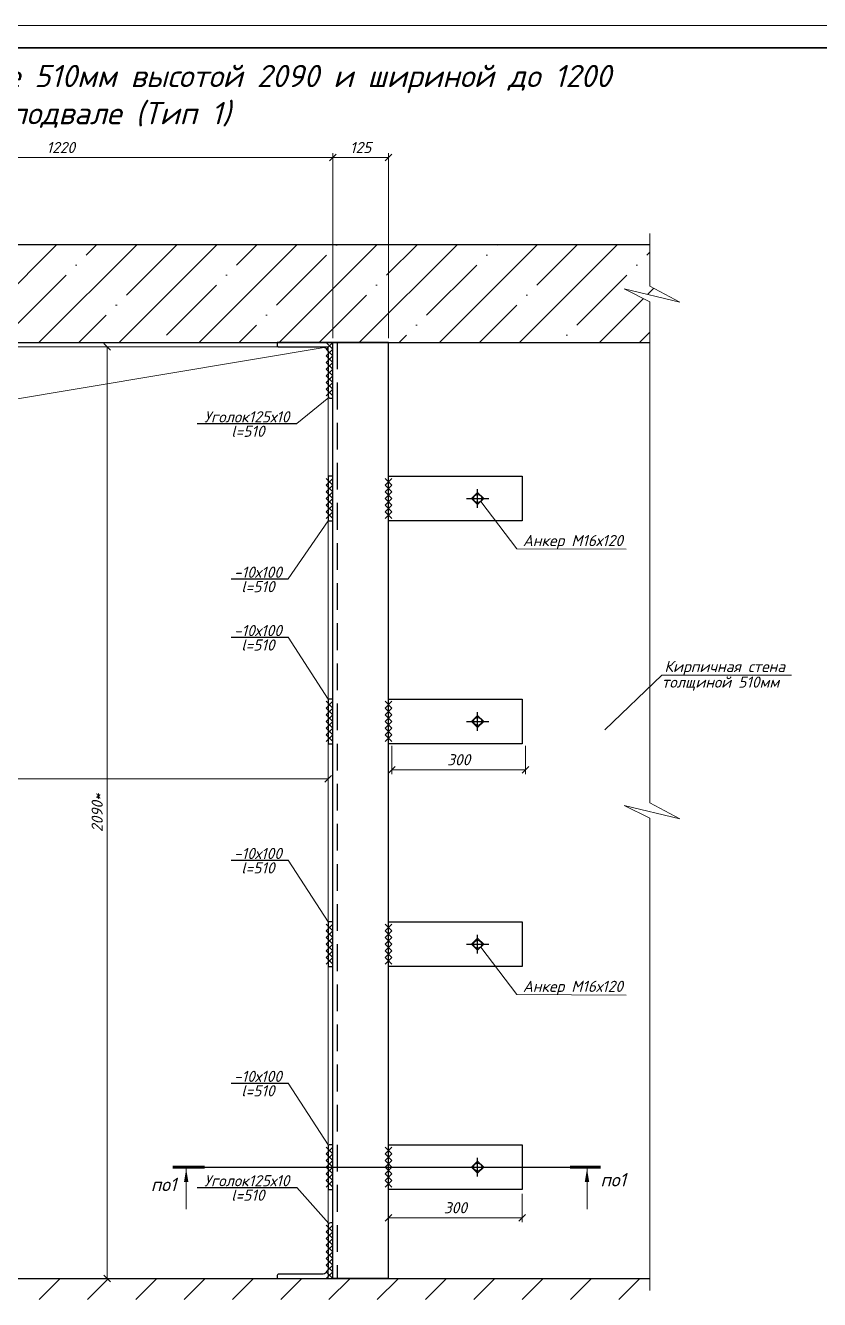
# Model space of a CAD drawing. Header units: millimetres. Extents: x 10124 to 8132345, y -95635 to 1386204.
# Drawn here: x 102994 to 104775, y 27202 to 30060 of the extents above; entities that cross this region are included whole.
import ezdxf
from ezdxf.enums import TextEntityAlignment as Align

# ---------------------------------------------------------------- set-up
doc = ezdxf.new("R2010")
doc.units = ezdxf.units.MM
doc.linetypes.add('Пунктир 2мм', pattern=[3, 2, -1])
doc.layers.get('DEFPOINTS').update_dxf_attribs({"color": 1})
for name, color, linetype, lineweight in [('013', 7, 'Continuous', 13), ('030', 7, 'Continuous', 30), ('Размер', 140, 'Continuous', 13), ('Разрезы', 54, 'Continuous', 20)]:
    doc.layers.add(name, color=color, linetype=linetype, lineweight=lineweight)
doc.styles.add('10', font='isocpeui.ttf', dxfattribs={"height": 25})
doc.styles.add('100', font='isocpeui.ttf', dxfattribs={"height": 250})
doc.styles.add('GOST', font='isocpeur.TTF')
doc.dimstyles.new('10', dxfattribs={"dimtxt": 37.5, "dimasz": 15, "dimexe": 10, "dimexo": 10, "dimgap": 10, "dimtad": 1, "dimtxsty": '10', "dimblk": 'OBLIQUE', "dimcen": 2.5, "dimadec": 0, "dimazin": 0, "dimtfac": 1, "dimtmove": 0, "dimatfit": 3, "dimfxl": 1, "dimlwd": 15, "dimlwe": 15, "dimarcsym": 0})

# ---------------------------------------------------------------- blocks, each defined once
blk = doc.blocks.new('*U16')
at = {"color": 44, "lineweight": 20, "ltscale": 10}
blk.add_line((594, 420), (0, 420), dxfattribs=at)
at = {"color": 137, "lineweight": 35, "ltscale": 10}
blk.add_line((589, 415), (20, 415), dxfattribs=at)
at = {"color": 44, "lineweight": 13, "style": 'GOST', "oblique": 10, "width": 0.8}
for tag in ['ФОРМАТВЕРТ', 'ФОРМАТГОРИЗ']:
    blk.add_attdef(tag, (542.98, 1.6), '', height=2, dxfattribs=at)
blk = doc.blocks.new('_OBLIQUE')
at = {"color": 0, "linetype": 'ByBlock'}
blk.add_line((-0.5, -0.5), (0.5, 0.5), dxfattribs=at)
blk = doc.blocks.new('*D158')
at = {"color": 0, "lineweight": 15, "ltscale": 100, "transparency": 16777216}
for p, q in [((102463.2, 29359.1), (102463.2, 29773.9)), ((102463.2, 29763.9), (103683.2, 29763.9)), ((103683.2, 29359.1), (103683.2, 29773.9))]:
    blk.add_line(p, q, dxfattribs=at)
at = {"layer": 'DEFPOINTS', "color": 0, "ltscale": 100, "transparency": 16777216}
for p in [(103683.2, 29763.9), (102463.2, 29349.1), (103683.2, 29349.1)]:
    blk.add_point(p, dxfattribs=at)
at = {"color": 0, "lineweight": 15, "ltscale": 100, "transparency": 16777216, "xscale": 15, "yscale": 15, "zscale": 15, "rotation": 180}
blk.add_blockref('_OBLIQUE', (102463.2, 29763.9), dxfattribs=at)
at = {"color": 0, "lineweight": 15, "ltscale": 100, "transparency": 16777216, "xscale": 15, "yscale": 15, "zscale": 15}
blk.add_blockref('_OBLIQUE', (103683.2, 29763.9), dxfattribs=at)
at = {"color": 0, "ltscale": 100, "transparency": 16777216, "insert": (103073.2, 29786.4), "char_height": 25, "attachment_point": 5, "style": '10'}
blk.add_mtext('1220', dxfattribs=at)
blk = doc.blocks.new('*D161')
at = {"color": 0, "lineweight": 15, "ltscale": 100, "transparency": 16777216}
for p, q in [((103683.2, 29359.1), (103683.2, 29773.9)), ((103683.2, 29763.9), (103808.2, 29763.9)), ((103808.2, 29359.1), (103808.2, 29773.9))]:
    blk.add_line(p, q, dxfattribs=at)
at = {"layer": 'DEFPOINTS', "color": 0, "ltscale": 100, "transparency": 16777216}
for p in [(103808.2, 29763.9), (103683.2, 29349.1), (103808.2, 29349.1)]:
    blk.add_point(p, dxfattribs=at)
at = {"color": 0, "lineweight": 15, "ltscale": 100, "transparency": 16777216, "xscale": 15, "yscale": 15, "zscale": 15, "rotation": 180}
blk.add_blockref('_OBLIQUE', (103683.2, 29763.9), dxfattribs=at)
at = {"color": 0, "lineweight": 15, "ltscale": 100, "transparency": 16777216, "xscale": 15, "yscale": 15, "zscale": 15}
blk.add_blockref('_OBLIQUE', (103808.2, 29763.9), dxfattribs=at)
at = {"color": 0, "ltscale": 100, "transparency": 16777216, "insert": (103745.7, 29786.4), "char_height": 25, "attachment_point": 5, "style": '10'}
blk.add_mtext('125', dxfattribs=at)
blk = doc.blocks.new('*U172')
blk.add_lwpolyline([(-34.5, 90.5), (-29.1, 90.5, -0.414214), (-24.5, 85.9), (-24.5, -10.5, 0.414214), (-10.5, -24.5), (85.9, -24.5, -0.414214), (90.5, -29.1), (90.5, -34.5), (-34.5, -34.5)], format="xyb", close=True)
blk = doc.blocks.new('*D173')
at = {"color": 0, "lineweight": 15, "ltscale": 100, "transparency": 16777216}
for p, q in [((102473.2, 28276.4), (102473.2, 28380.4)), ((103673.2, 28276.4), (103673.2, 28380.4)), ((103673.2, 28370.4), (102473.2, 28370.4))]:
    blk.add_line(p, q, dxfattribs=at)
at = {"layer": 'DEFPOINTS', "color": 0, "ltscale": 100, "transparency": 16777216}
for p in [(102473.2, 28370.4), (102473.2, 28266.4), (103673.2, 28266.4)]:
    blk.add_point(p, dxfattribs=at)
at = {"color": 0, "lineweight": 15, "ltscale": 100, "transparency": 16777216, "xscale": 15, "yscale": 15, "zscale": 15, "rotation": 180}
blk.add_blockref('_OBLIQUE', (102473.2, 28370.4), dxfattribs=at)
at = {"color": 0, "lineweight": 15, "ltscale": 100, "transparency": 16777216, "xscale": 15, "yscale": 15, "zscale": 15}
blk.add_blockref('_OBLIQUE', (103673.2, 28370.4), dxfattribs=at)
at = {"color": 0, "ltscale": 100, "transparency": 16777216, "insert": (102906, 28392.9), "char_height": 25, "width": 61.42, "attachment_point": 5, "style": '10'}
blk.add_mtext('1200*', dxfattribs=at)
blk = doc.blocks.new('*D174')
at = {"color": 0, "lineweight": 15, "ltscale": 100, "transparency": 16777216}
for p, q in [((103066.1, 29339.1), (103187.3, 29339.1)), ((103177.3, 29339.1), (103177.3, 27249.1)), ((103066.1, 27249.1), (103187.3, 27249.1))]:
    blk.add_line(p, q, dxfattribs=at)
at = {"layer": 'DEFPOINTS', "color": 0, "ltscale": 100, "transparency": 16777216}
for p in [(103056.1, 29339.1), (103056.1, 27249.1), (103177.3, 27249.1)]:
    blk.add_point(p, dxfattribs=at)
at = {"color": 0, "lineweight": 15, "ltscale": 100, "transparency": 16777216, "xscale": 15, "yscale": 15, "zscale": 15}
for p, rotation in [((103177.3, 29339.1), 90), ((103177.3, 27249.1), 270)]:
    blk.add_blockref('_OBLIQUE', p, dxfattribs=dict(at, rotation=rotation))
at = {"color": 0, "ltscale": 100, "transparency": 16777216, "insert": (103154.8, 28294.1), "char_height": 25, "attachment_point": 5, "rotation": 90, "style": '10'}
blk.add_mtext('2090*', dxfattribs=at)
blk = doc.blocks.new('*U176')
at = {"layer": 'DEFPOINTS'}
blk.add_line((0, 0), (82.06, 0), dxfattribs=at)
at = {"layer": 'Разрезы', "color": 0}
for p, q in [((-4.07, 0.35), (-4.07, 9.4)), ((85.82, 0.35), (85.82, 9.4))]:
    blk.add_line(p, q, dxfattribs=at)
at = {"layer": 'Разрезы', "color": 0, "lineweight": 60}
for p, q in [((-7.07, 0), (0, 0)), ((88.82, 0), (82.06, 0))]:
    blk.add_line(p, q, dxfattribs=at)
at = {"layer": 'Разрезы', "color": 0}
for points in [[(-4.07, 0.35), (-3.57, 3.35), (-4.57, 3.35)], [(85.82, 0.35), (85.31, 3.35), (86.32, 3.35)]]:
    blk.add_solid(points, dxfattribs=at)
at = {"layer": 'Разрезы', "color": 0, "style": '100'}
for tag, p in [('1', (-9.12, 3.88)), ('2', (91.71, 2.82))]:
    blk.add_attdef(tag, text='', height=3, dxfattribs=at).set_placement(p, align=Align.MIDDLE_CENTER)
blk = doc.blocks.new('*D186')
at = {"color": 0, "lineweight": 15, "ltscale": 100, "transparency": 16777216}
for p, q in [((103815.7, 28444.1), (103815.7, 28380.6)), ((104115.7, 28444.1), (104115.7, 28380.6)), ((103815.7, 28390.6), (104115.7, 28390.6))]:
    blk.add_line(p, q, dxfattribs=at)
at = {"layer": 'DEFPOINTS', "color": 0, "ltscale": 100, "transparency": 16777216}
for p in [(103815.7, 28454.1), (104115.7, 28454.1), (104115.7, 28390.6)]:
    blk.add_point(p, dxfattribs=at)
at = {"color": 0, "lineweight": 15, "ltscale": 100, "transparency": 16777216, "xscale": 15, "yscale": 15, "zscale": 15, "rotation": 180}
blk.add_blockref('_OBLIQUE', (103815.7, 28390.6), dxfattribs=at)
at = {"color": 0, "lineweight": 15, "ltscale": 100, "transparency": 16777216, "xscale": 15, "yscale": 15, "zscale": 15}
blk.add_blockref('_OBLIQUE', (104115.7, 28390.6), dxfattribs=at)
at = {"color": 0, "ltscale": 100, "transparency": 16777216, "insert": (103965.7, 28413.1), "char_height": 25, "attachment_point": 5, "style": '10'}
blk.add_mtext('300', dxfattribs=at)
blk = doc.blocks.new('*D187')
at = {"color": 0, "lineweight": 15, "ltscale": 100, "transparency": 16777216}
for p, q in [((103808.2, 27439.1), (103808.2, 27375.6)), ((104108.2, 27439.1), (104108.2, 27375.6)), ((103808.2, 27385.6), (104108.2, 27385.6))]:
    blk.add_line(p, q, dxfattribs=at)
at = {"layer": 'DEFPOINTS', "color": 0, "ltscale": 100, "transparency": 16777216}
for p in [(103808.2, 27449.1), (104108.2, 27449.1), (104108.2, 27385.6)]:
    blk.add_point(p, dxfattribs=at)
at = {"color": 0, "lineweight": 15, "ltscale": 100, "transparency": 16777216, "xscale": 15, "yscale": 15, "zscale": 15, "rotation": 180}
blk.add_blockref('_OBLIQUE', (103808.2, 27385.6), dxfattribs=at)
at = {"color": 0, "lineweight": 15, "ltscale": 100, "transparency": 16777216, "xscale": 15, "yscale": 15, "zscale": 15}
blk.add_blockref('_OBLIQUE', (104108.2, 27385.6), dxfattribs=at)
at = {"color": 0, "ltscale": 100, "transparency": 16777216, "insert": (103958.2, 27408.1), "char_height": 25, "attachment_point": 5, "style": '10'}
blk.add_mtext('300', dxfattribs=at)

msp = doc.modelspace()

# ---------------------------------------------------------------- hatches: boundary and pattern name
at = {"layer": '013', "ltscale": 100}
h = msp.add_hatch(dxfattribs=at)
h.set_pattern_fill('ANSI35', color=256, scale=20)
h.set_pattern_definition([(45, (-8224.81, 0), (-89.80256, 89.80256), []), (45, (-8135, 0), (-89.80256, 89.80256), [158.75, -31.75, 0, -31.75])])
h.paths.add_polyline_path([(104336.854, 29469.431), (104461.385, 29439.519), (104394.145, 29475.416), (104394.145, 29569.117), (101973.201, 29569.117), (101973.201, 29475.416), (102040.442, 29439.519), (101915.91, 29469.431), (101973.201, 29440.395), (101973.201, 29349.117), (104394.145, 29349.117), (104394.145, 29440.395)])

# ---------------------------------------------------------------- linework, layer by layer
at = {"ltscale": 100}
for p, q in [((101973.201, 29569.117), (104394.145, 29569.117)), ((101973.201, 29349.117), (104394.145, 29349.117)), ((103683.153, 29334.117), (103668.153, 29349.117)), ((103668.153, 29334.117), (103683.153, 29349.117)), ((103683.153, 29319.117), (103668.153, 29334.117)), ((103668.153, 29319.117), (103683.153, 29334.117)), ((103683.153, 29304.117), (103668.153, 29319.117)), ((103668.153, 29304.117), (103683.153, 29319.117)), ((103683.153, 29289.117), (103668.153, 29304.117)), ((103668.153, 29289.117), (103683.153, 29304.117)), ((103683.153, 29274.117), (103668.153, 29289.117)), ((103668.153, 29274.117), (103683.153, 29289.117)), ((103683.153, 29259.117), (103668.153, 29274.117)), ((103668.153, 29259.117), (103683.153, 29274.117)), ((103683.153, 29244.117), (103668.153, 29259.117)), ((103668.153, 29244.117), (103683.153, 29259.117)), ((103683.153, 29229.117), (103668.153, 29244.117)), ((103668.153, 29229.117), (103683.153, 29244.117)), ((103378.957, 29167.272), (103602.698, 29167.272)), ((103683.153, 29029.117), (103668.153, 29044.117)), ((103668.153, 29029.117), (103683.153, 29044.117)), ((103815.653, 29029.117), (103800.653, 29044.117)), ((103800.653, 29029.117), (103815.653, 29044.117)), ((103683.153, 29014.117), (103668.153, 29029.117)), ((103668.153, 29014.117), (103683.153, 29029.117)), ((103683.153, 28999.117), (103668.153, 29014.117)), ((103668.153, 28999.117), (103683.153, 29014.117)), ((103815.653, 29014.117), (103800.653, 29029.117)), ((103800.653, 29014.117), (103815.653, 29029.117)), ((103815.653, 28999.117), (103800.653, 29014.117)), ((103800.653, 28999.117), (103815.653, 29014.117)), ((104008.153, 28978.253), (104008.153, 29019.981)), ((103683.153, 28984.117), (103668.153, 28999.117)), ((103668.153, 28984.117), (103683.153, 28999.117)), ((103683.153, 28969.117), (103668.153, 28984.117)), ((103668.153, 28969.117), (103683.153, 28984.117)), ((103815.653, 28984.117), (103800.653, 28999.117)), ((103800.653, 28984.117), (103815.653, 28999.117)), ((103815.653, 28969.117), (103800.653, 28984.117)), ((103800.653, 28969.117), (103815.653, 28984.117)), ((103983.095, 28999.117), (104033.21, 28999.117)), ((103683.153, 28954.117), (103668.153, 28969.117)), ((103668.153, 28954.117), (103683.153, 28969.117)), ((103815.653, 28954.117), (103800.653, 28969.117)), ((103800.653, 28954.117), (103815.653, 28969.117)), ((103455.519, 28818.719), (103583.41, 28818.719)), ((103455.519, 28687.785), (103583.41, 28687.785)), ((103683.153, 28529.117), (103668.153, 28544.117)), ((103668.153, 28529.117), (103683.153, 28544.117)), ((103683.153, 28514.117), (103668.153, 28529.117)), ((103668.153, 28514.117), (103683.153, 28529.117)), ((103815.653, 28529.117), (103800.653, 28544.117)), ((103800.653, 28529.117), (103815.653, 28544.117)), ((103815.653, 28514.117), (103800.653, 28529.117)), ((103800.653, 28514.117), (103815.653, 28529.117)), ((103683.153, 28499.117), (103668.153, 28514.117)), ((103668.153, 28499.117), (103683.153, 28514.117)), ((103683.153, 28484.117), (103668.153, 28499.117)), ((103668.153, 28484.117), (103683.153, 28499.117)), ((103815.653, 28499.117), (103800.653, 28514.117)), ((103800.653, 28499.117), (103815.653, 28514.117)), ((103815.653, 28484.117), (103800.653, 28499.117)), ((103800.653, 28484.117), (103815.653, 28499.117)), ((103983.095, 28499.117), (104033.21, 28499.117)), ((104008.153, 28478.253), (104008.153, 28519.981)), ((103683.153, 28469.117), (103668.153, 28484.117)), ((103668.153, 28469.117), (103683.153, 28484.117)), ((103683.153, 28454.117), (103668.153, 28469.117)), ((103668.153, 28454.117), (103683.153, 28469.117)), ((103815.653, 28469.117), (103800.653, 28484.117)), ((103800.653, 28469.117), (103815.653, 28484.117)), ((103815.653, 28454.117), (103800.653, 28469.117)), ((103800.653, 28454.117), (103815.653, 28469.117)), ((103455.519, 28187.785), (103583.41, 28187.785)), ((103683.153, 28029.117), (103668.153, 28044.117)), ((103668.153, 28029.117), (103683.153, 28044.117)), ((103815.653, 28029.117), (103800.653, 28044.117)), ((103800.653, 28029.117), (103815.653, 28044.117)), ((103683.153, 28014.117), (103668.153, 28029.117)), ((103668.153, 28014.117), (103683.153, 28029.117)), ((103683.153, 27999.117), (103668.153, 28014.117)), ((103668.153, 27999.117), (103683.153, 28014.117)), ((103815.653, 28014.117), (103800.653, 28029.117)), ((103800.653, 28014.117), (103815.653, 28029.117)), ((103815.653, 27999.117), (103800.653, 28014.117)), ((103800.653, 27999.117), (103815.653, 28014.117)), ((104008.153, 27978.253), (104008.153, 28019.981)), ((103683.153, 27984.117), (103668.153, 27999.117)), ((103668.153, 27984.117), (103683.153, 27999.117)), ((103683.153, 27969.117), (103668.153, 27984.117)), ((103668.153, 27969.117), (103683.153, 27984.117)), ((103815.653, 27984.117), (103800.653, 27999.117)), ((103800.653, 27984.117), (103815.653, 27999.117)), ((103815.653, 27969.117), (103800.653, 27984.117)), ((103800.653, 27969.117), (103815.653, 27984.117)), ((103983.095, 27999.117), (104033.21, 27999.117)), ((103683.153, 27954.117), (103668.153, 27969.117)), ((103668.153, 27954.117), (103683.153, 27969.117)), ((103815.653, 27954.117), (103800.653, 27969.117)), ((103800.653, 27954.117), (103815.653, 27969.117)), ((103455.519, 27687.785), (103583.41, 27687.785)), ((103683.153, 27529.117), (103668.153, 27544.117)), ((103668.153, 27529.117), (103683.153, 27544.117)), ((103683.153, 27514.117), (103668.153, 27529.117)), ((103668.153, 27514.117), (103683.153, 27529.117)), ((103815.653, 27529.117), (103800.653, 27544.117)), ((103800.653, 27529.117), (103815.653, 27544.117)), ((103815.653, 27514.117), (103800.653, 27529.117)), ((103800.653, 27514.117), (103815.653, 27529.117)), ((103683.153, 27499.117), (103668.153, 27514.117)), ((103668.153, 27499.117), (103683.153, 27514.117)), ((103683.153, 27484.117), (103668.153, 27499.117)), ((103668.153, 27484.117), (103683.153, 27499.117)), ((103815.653, 27499.117), (103800.653, 27514.117)), ((103800.653, 27499.117), (103815.653, 27514.117)), ((103815.653, 27484.117), (103800.653, 27499.117)), ((103800.653, 27484.117), (103815.653, 27499.117)), ((103983.095, 27499.117), (104033.21, 27499.117)), ((104008.153, 27478.253), (104008.153, 27519.981)), ((103683.153, 27469.117), (103668.153, 27484.117)), ((103668.153, 27469.117), (103683.153, 27484.117)), ((103683.153, 27454.117), (103668.153, 27469.117)), ((103668.153, 27454.117), (103683.153, 27469.117)), ((103815.653, 27469.117), (103800.653, 27484.117)), ((103800.653, 27469.117), (103815.653, 27484.117)), ((103815.653, 27454.117), (103800.653, 27469.117)), ((103800.653, 27454.117), (103815.653, 27469.117)), ((103378.957, 27453.68), (103602.698, 27453.68)), ((103683.153, 27354.117), (103668.153, 27369.117)), ((103668.153, 27354.117), (103683.153, 27369.117)), ((103683.153, 27339.117), (103668.153, 27354.117)), ((103668.153, 27339.117), (103683.153, 27354.117)), ((103683.153, 27324.117), (103668.153, 27339.117)), ((103668.153, 27324.117), (103683.153, 27339.117)), ((103683.153, 27309.117), (103668.153, 27324.117)), ((103668.153, 27309.117), (103683.153, 27324.117)), ((103683.153, 27294.117), (103668.153, 27309.117)), ((103668.153, 27294.117), (103683.153, 27309.117)), ((103683.153, 27279.117), (103668.153, 27294.117)), ((103668.153, 27279.117), (103683.153, 27294.117)), ((103683.153, 27264.117), (103668.153, 27279.117)), ((103668.153, 27264.117), (103683.153, 27279.117)), ((101973.201, 27249.117), (104394.145, 27249.117)), ((103683.153, 27249.117), (103668.153, 27264.117)), ((103668.153, 27249.117), (103683.153, 27264.117))]:
    msp.add_line(p, q, dxfattribs=at)
at = {"linetype": 'Пунктир 2мм', "ltscale": 30}
msp.add_line((103693.153, 29349.117), (103693.153, 27249.117), dxfattribs=at)
at = {"layer": '013', "ltscale": 100}
for p, q in [((103602.698, 29167.272), (103674.5, 29225.464)), ((103673.153, 28949.117), (103583.41, 28818.719)), ((103673.153, 28549.117), (103583.41, 28687.785)), ((103673.153, 28049.117), (103583.41, 28187.785)), ((103673.153, 27549.117), (103583.41, 27687.785)), ((103674.5, 27372.77), (103602.698, 27453.68)), ((103024.622, 27202.197), (103071.862, 27249.117)), ((103132.968, 27202.197), (103180.209, 27249.117)), ((103241.315, 27202.197), (103288.556, 27249.117)), ((103349.662, 27202.197), (103396.902, 27249.117)), ((103458.008, 27202.197), (103505.249, 27249.117)), ((103566.355, 27202.197), (103613.596, 27249.117)), ((103674.702, 27202.197), (103721.942, 27249.117)), ((103783.048, 27202.197), (103830.289, 27249.117)), ((103891.395, 27202.197), (103938.636, 27249.117)), ((103999.742, 27202.197), (104046.982, 27249.117)), ((104108.088, 27202.197), (104155.329, 27249.117)), ((104216.435, 27202.197), (104263.676, 27249.117)), ((104324.782, 27202.197), (104372.022, 27249.117))]:
    msp.add_line(p, q, dxfattribs=at)
for points in [[(104394.145, 29330.107), (104394.145, 29440.395), (104336.854, 29469.431), (104461.385, 29439.519), (104394.145, 29475.416), (104394.145, 29593.871)], [(102473.153, 27249.117), (102577.621, 29156.359), (103673.153, 29339.117)], [(104394.145, 27222.258), (104394.145, 28281.637), (104336.854, 28310.673), (104461.385, 28280.761), (104394.145, 28316.658), (104394.145, 29349.117)], [(104014.903, 28992.367), (104096.23, 28886.325), (104340.879, 28885.112)], [(104293.391, 28479.899), (104421.307, 28602.947), (104711.96, 28602.947)], [(104014.903, 27992.367), (104096.23, 27886.325), (104340.879, 27885.112)]]:
    msp.add_lwpolyline(points, dxfattribs=at)
msp.add_lwpolyline([(102473.153, 29339.117), (103673.153, 29339.117), (103673.153, 27249.117), (102473.153, 27249.117)], close=True, dxfattribs=at)
at = {"layer": '030', "ltscale": 100}
for p, q in [((103808.153, 29349.117), (103683.153, 29349.117)), ((103808.153, 27249.117), (103683.153, 27249.117))]:
    msp.add_line(p, q, dxfattribs=at)
for points in [[(103683.153, 27249.117), (103683.153, 29349.117)], [(103808.153, 27249.117), (103808.153, 29349.117)], [(103673.153, 29049.117), (103673.153, 28949.117), (103683.153, 28949.117), (103683.153, 29049.117), (103673.153, 29049.117)], [(103808.153, 29049.117), (104108.153, 29049.117), (104108.153, 28949.117), (103808.153, 28949.117), (103808.153, 29049.117)], [(103994.653, 28999.117), (104008.153, 29012.617), (104021.653, 28999.117), (104008.153, 28985.617), (103994.653, 28999.117)], [(103673.153, 28549.117), (103673.153, 28449.117), (103683.153, 28449.117), (103683.153, 28549.117), (103673.153, 28549.117)], [(103808.153, 28549.117), (104108.153, 28549.117), (104108.153, 28449.117), (103808.153, 28449.117), (103808.153, 28549.117)], [(103994.653, 28499.117), (104008.153, 28512.617), (104021.653, 28499.117), (104008.153, 28485.617), (103994.653, 28499.117)], [(103673.153, 28049.117), (103673.153, 27949.117), (103683.153, 27949.117), (103683.153, 28049.117), (103673.153, 28049.117)], [(103808.153, 28049.117), (104108.153, 28049.117), (104108.153, 27949.117), (103808.153, 27949.117), (103808.153, 28049.117)], [(103994.653, 27999.117), (104008.153, 28012.617), (104021.653, 27999.117), (104008.153, 27985.617), (103994.653, 27999.117)], [(103673.153, 27549.117), (103673.153, 27449.117), (103683.153, 27449.117), (103683.153, 27549.117), (103675.153, 27549.117)], [(103808.153, 27549.117), (104108.153, 27549.117), (104108.153, 27449.117), (103808.153, 27449.117), (103808.153, 27549.117)], [(103994.653, 27499.117), (104008.153, 27512.617), (104021.653, 27499.117), (104008.153, 27485.617), (103994.653, 27499.117)]]:
    msp.add_lwpolyline(points, dxfattribs=at)
for centre in [(104008.153, 28999.117), (104008.153, 28499.117), (104008.153, 27999.117), (104008.153, 27499.117)]:
    msp.add_circle(centre, 9, dxfattribs=at)

# ---------------------------------------------------------------- block references
at = {"xscale": 10, "yscale": 10, "zscale": 10}
msp.add_blockref('*U16', (101434.372, 25860.225), dxfattribs=at)
at = {"layer": '030', "xscale": -1, "rotation": 90}
msp.add_blockref('*U172', (103648.653, 29314.617), dxfattribs=at)
at = {"layer": '030', "xscale": -1}
msp.add_blockref('*U172', (103648.653, 27283.617), dxfattribs=at)
at = {"layer": 'Размер'}
ref = msp.add_blockref('*U176', (103395.196, 27499.117), dxfattribs=dict(at, xscale=-10, yscale=10, zscale=10, rotation=180))
ref.add_attrib('1', 'по1', dxfattribs={"layer": 'Разрезы', "color": 0, "height": 30, "style": '100'}).set_placement((103304.005, 27460.355), align=Align.MIDDLE_CENTER)
ref.add_attrib('2', 'по1', dxfattribs={"layer": 'Разрезы', "color": 0, "height": 30, "style": '100'}).set_placement((104312.284, 27470.929), align=Align.MIDDLE_CENTER)

# ---------------------------------------------------------------- texts
at = {"color": 0, "lineweight": 9, "width": 2395.44136, "attachment_point": 5, "style": '10'}
for s, insert, char_height in [('\\pxi1.23419;Схема усиления проема в стене 510мм высотой 2090 и шириной до 1200 мм в подвале (Тип 1)', (103112.245, 29901.229), 50), ('\\pxi1.23419;Кирпичная стена ', (104546.872, 28618.966), 25), ('\\pxi1.23419;толщиной 510мм', (104537.184, 28583.899), 25)]:
    msp.add_mtext(s, dxfattribs=dict(at, insert=insert, char_height=char_height))
at = {"ltscale": 100, "char_height": 25, "attachment_point": 5, "style": '10'}
for s, insert in [('Уголок125х10', (103490.508, 29182.309)), ('l=510', (103492.915, 29149.935)), ('Анкер М16х120', (104221.731, 28901.362)), ('-10х100', (103515.418, 28833.755)), ('l=510', (103515.418, 28801.381)), ('-10х100', (103515.418, 28702.821)), ('l=510', (103515.418, 28670.447)), ('-10х100', (103515.418, 28202.821)), ('l=510', (103515.418, 28170.447)), ('Анкер М16х120', (104221.731, 27901.362)), ('-10х100', (103515.418, 27702.821)), ('l=510', (103515.418, 27670.447)), ('Уголок125х10', (103490.508, 27468.717)), ('l=510', (103492.915, 27436.342))]:
    msp.add_mtext(s, dxfattribs=dict(at, insert=insert))

# ---------------------------------------------------------------- dimensions: what is measured, and where the dimension line sits
at = {"ltscale": 100}
for base, p1, p2, picture, middle in [((103683.153, 29763.918), (102463.153, 29349.117), (103683.153, 29349.117), '*D158', (103073.153, 29786.418)), ((103808.153, 29763.918), (103683.153, 29349.117), (103808.153, 29349.117), '*D161', (103745.653, 29786.418)), ((104115.653, 28390.585), (103815.653, 28454.117), (104115.653, 28454.117), '*D186', (103965.653, 28413.085)), ((104108.153, 27385.585), (103808.153, 27449.117), (104108.153, 27449.117), '*D187', (103958.153, 27408.085))]:
    dim = msp.add_linear_dim(base=base, p1=p1, p2=p2, dimstyle='10', dxfattribs=at)
    dim.commit()
    dim.dimension.update_dxf_attribs({"geometry": picture, "text_midpoint": middle})
dim = msp.add_linear_dim(base=(103177.257, 27249.117), p1=(103056.066, 29339.117), p2=(103056.066, 27249.117), angle=90, text='2090*', dimstyle='10', dxfattribs=at)
dim.commit()
dim.dimension.update_dxf_attribs({"geometry": '*D174', "text_midpoint": (103154.757, 28294.117)})
dim = msp.add_linear_dim(base=(102473.153, 28370.447), p1=(103673.153, 28266.385), p2=(102473.153, 28266.385), text='1200*', dimstyle='10', dxfattribs=at)
dim.commit()
dim.dimension.update_dxf_attribs({"geometry": '*D173', "text_midpoint": (102905.962, 28370.447), "dimtype": 160})

doc.saveas('drawing.dxf')
